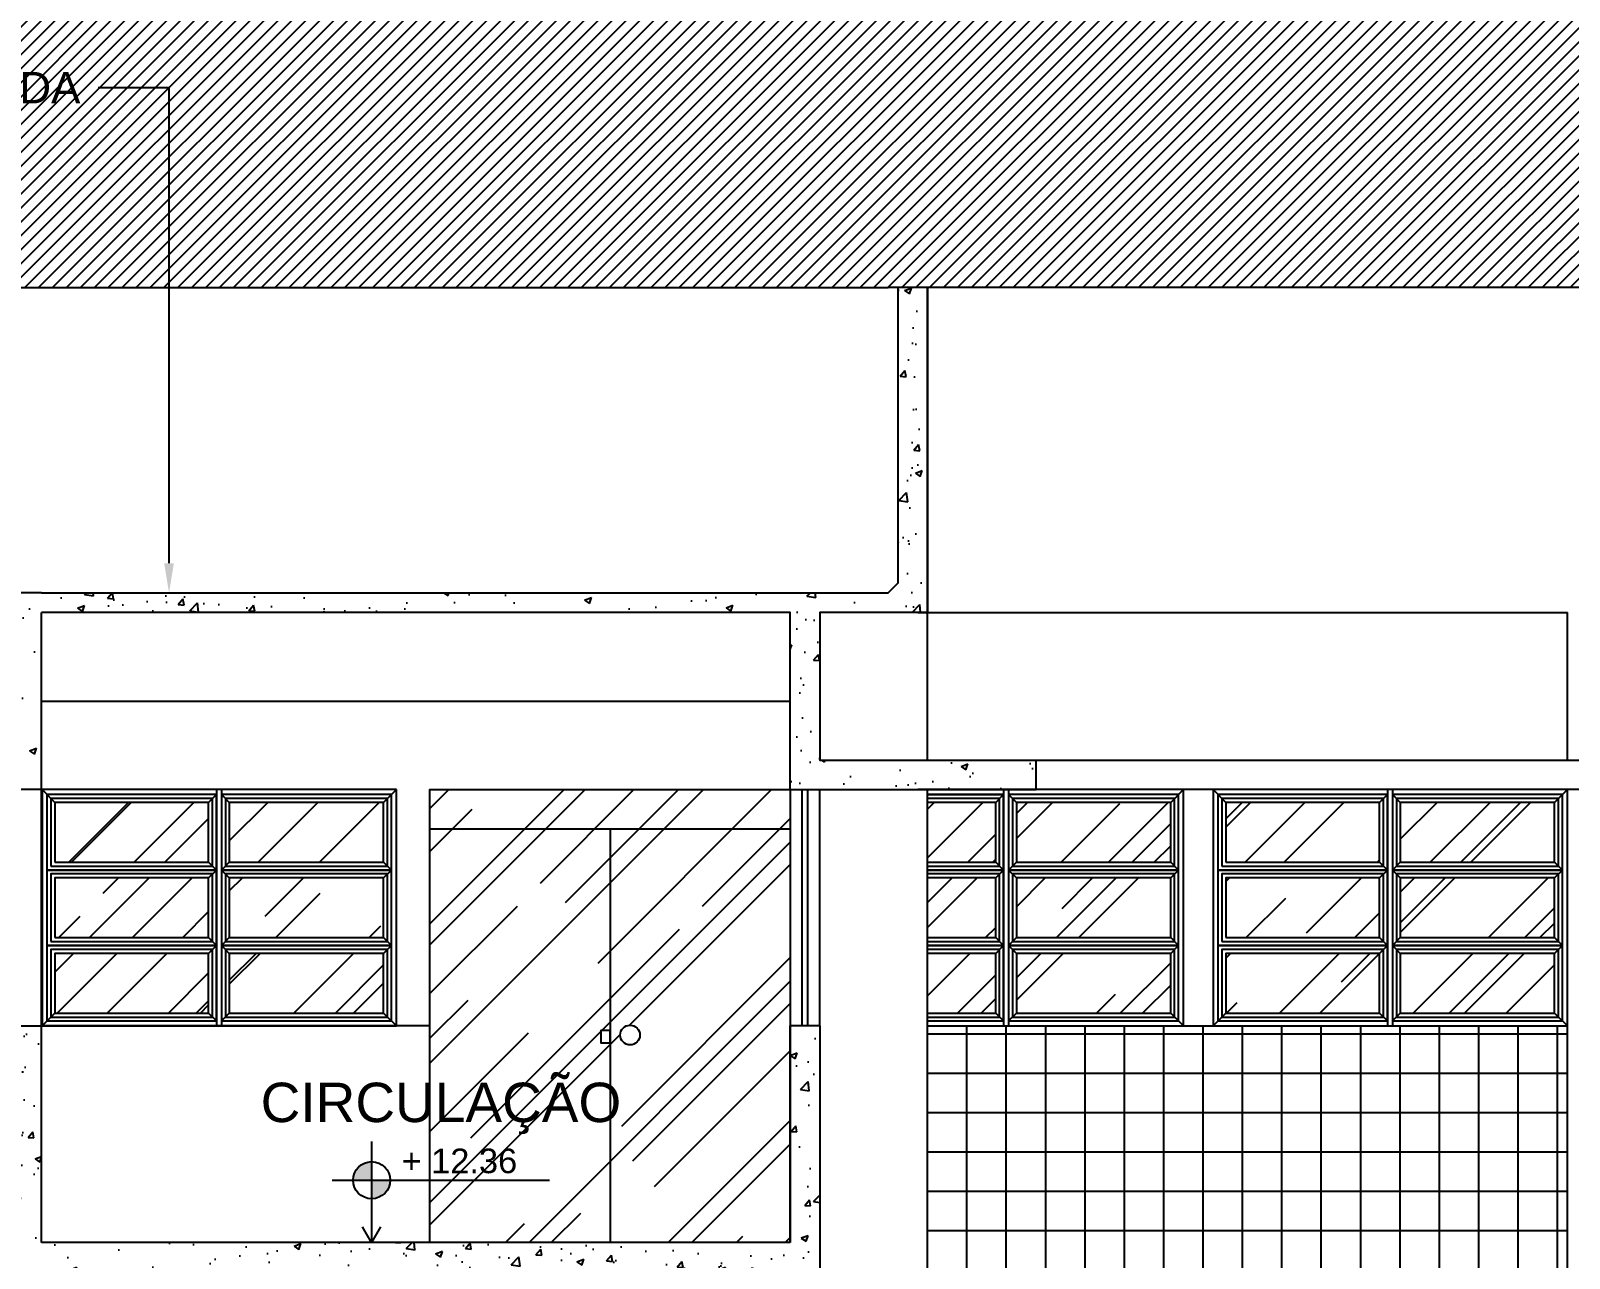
# Model space of a CAD drawing. Header units: metres. Extents: x 2440 to 5689, y 77 to 398.
# Drawn here: x 3764.38 to 3772.19, y 182.86 to 189.1 of the extents above; entities that cross this region are included whole.
import ezdxf
from ezdxf import colors
from ezdxf.entities.mleader import LeaderData, LeaderLine
from ezdxf.math import Vec2, Vec3

# ---------------------------------------------------------------- set-up
doc = ezdxf.new("R2010")
doc.units = ezdxf.units.M
doc.header["$LTSCALE"] = 7
doc.header["$MEASUREMENT"] = 0
for name, color, linetype in [('COTA DE NÍVEL', 7, 'Continuous'), ('HACHURA', 251, 'Continuous'), ('HACHURA PISOS', 250, 'Continuous'), ('PENA 01', 1, 'Continuous'), ('PENA 02', 2, 'Continuous'), ('PENA 03', 3, 'Continuous'), ('PENA 06', 6, 'Continuous'), ('TXT ESPECIFICAÇÕES', 7, 'Continuous')]:
    doc.layers.add(name, color=color, linetype=linetype)
doc.layers.add('PENA 04', color=4, linetype='Continuous', lineweight=25)
doc.layers.add('texto', color=3, linetype='Continuous', lineweight=25)
doc.styles.add('GRAF', font='GRAF.SHX')
doc.styles.add('Luana', font='arial.ttf')
doc.styles.get("Standard").update_dxf_attribs({"font": 'arial.ttf'})

# ---------------------------------------------------------------- blocks, each defined once
blk = doc.blocks.new('SDFSDF')
at = {"layer": 'HACHURA'}
h = blk.add_hatch(dxfattribs=at)
h.set_pattern_fill('AR-RROOF', color=256, scale=0.5, angle=45, style=0)
h.set_pattern_definition([(45, (-1.735000000000582, 0.06499999999999773), (0.4242640687119287, 1.131370849898476), [7.5, -1, 2.5, -0.5]), (45, (-1.441550685808165, 0.7120027047856887), (-0.8237794000823279, 0.1166726188957805), [1.5, -0.165, 3, -0.375]), (45, (-1.858743686708228, 0.5422970773009173), (1.60159685938753, 2.075358402782517), [4, -0.7, 2, -0.5])])
h.paths.add_polyline_path([(-0.9537500000005821, 1.135000000000019), (-1.735000000000582, 1.135000000000019), (-1.735000000000127, 0.8316667000001132), (-0.9537500000001273, 0.8316667000001132)])
h.paths.add_polyline_path([(-0.9537500000001273, 0.7516667000001291), (-1.735000000000127, 0.7516667000001291), (-1.735000000000582, 0.4483333300001107), (-0.9537500000005821, 0.4483333300001107)])
h.paths.add_polyline_path([(-0.9537500000005821, 0.368333330000098), (-1.735000000000582, 0.3683333300000982), (-1.735000000000582, 0.06500000000011141), (-0.9537500000005821, 0.06500000000011141)])
h.paths.add_polyline_path([(-0.06500000000050932, 0.3683333299999845), (-0.8487500000010186, 0.3683333300000982), (-0.8487500000010186, 0.06500000000011141), (-0.0650000000005091, 0.06499999999999773)])
h.paths.add_polyline_path([(-0.06500000000005435, 0.7516667000000155), (-0.8487500000005639, 0.7516667000001291), (-0.8487500000010186, 0.4483333300001107), (-0.06500000000050954, 0.448333329999997)])
h.paths.add_polyline_path([(-0.0650000000005091, 1.134999999999906), (-0.8487500000010186, 1.135000000000019), (-0.8487500000005639, 0.8316667000001132), (-0.06500000000005457, 0.8316666999999995)])
at = {"layer": 'PENA 01'}
for p, q in [((-1.774999999999636, 1.175000000000011), (-1.774999999999636, 0.02500000000011937)), ((-0.9137500000008003, 1.200000000000017), (-0.9137500000008003, 1.13686837721616e-13)), ((-0.8887500000008004, 1.200000000000017), (-0.8887500000008004, 1.13686837721616e-13)), ((-0.8887500000000728, 1.175000000000011), (-0.8887500000000728, 0.02500000000011937))]:
    blk.add_line(p, q, dxfattribs=at)
for points in [[(0, 1.199999999999903), (-1.800000000000182, 1.200000000000017), (-1.800000000000182, 1.13686837721616e-13), (0, 0)], [(-1.774999999999181, 0.7916667000001212), (-0.9137499999992542, 0.7916667000001212), (-0.913749999999709, 1.175000000000011), (-1.774999999999636, 1.175000000000011)], [(-0.888749999999618, 0.7916667000001212), (-0.02499999999918145, 0.7916667000000075), (-0.0249999999996362, 1.174999999999898), (-0.8887500000000728, 1.175000000000011)], [(-1.754999999999654, 0.8116667000001314), (-0.9337499999996908, 0.8116667000001314), (-0.9337500000001455, 1.155000000000001), (-1.755000000000109, 1.155000000000001)], [(-1.735000000000127, 0.8316667000001132), (-0.9537500000001273, 0.8316667000001132), (-0.9537500000005821, 1.135000000000019), (-1.735000000000582, 1.135000000000019)], [(-0.868750000000091, 0.8116667000001314), (-0.04499999999961801, 0.8116667000000177), (-0.04500000000007276, 1.154999999999887), (-0.8687500000005457, 1.155000000000001)], [(-0.8487500000005639, 0.8316667000001132), (-0.06500000000005457, 0.8316666999999995), (-0.06500000000050932, 1.134999999999906), (-0.8487500000010186, 1.135000000000019)], [(-1.774999999999636, 0.4083333300001186), (-0.913749999999709, 0.4083333300001186), (-0.9137499999992542, 0.7916667000001212), (-1.774999999999181, 0.7916667000001212)], [(-0.8887500000000728, 0.4083333300001186), (-0.0249999999996362, 0.4083333300000049), (-0.02499999999918145, 0.7916667000000075), (-0.888749999999618, 0.7916667000001212)], [(-1.755000000000109, 0.4283333300001004), (-0.9337500000001455, 0.4283333300001004), (-0.9337499999996908, 0.7716667000001394), (-1.754999999999654, 0.7716667000001394)], [(-1.735000000000582, 0.4483333300001107), (-0.9537500000005821, 0.4483333300001107), (-0.9537500000001273, 0.7516667000001291), (-1.735000000000127, 0.7516667000001291)], [(-0.8687500000005457, 0.4283333300001004), (-0.04500000000007276, 0.4283333299999867), (-0.04499999999961801, 0.7716667000000257), (-0.868750000000091, 0.7716667000001394)], [(-0.8487500000010186, 0.4483333300001107), (-0.06500000000050932, 0.448333329999997), (-0.06500000000005457, 0.7516667000000155), (-0.8487500000005639, 0.7516667000001291)], [(-1.774999999999636, 0.02500000000011937), (-0.913749999999709, 0.02500000000011937), (-0.913749999999709, 0.4083333300001186), (-1.774999999999636, 0.4083333300001186)], [(-0.8887500000000728, 0.02500000000011937), (-0.0249999999996362, 0.02500000000000568), (-0.0249999999996362, 0.4083333300000049), (-0.8887500000000728, 0.4083333300001186)], [(-1.755000000000109, 0.04500000000010118), (-0.9337500000001455, 0.04500000000010118), (-0.9337500000001455, 0.3883333300001084), (-1.755000000000109, 0.3883333300001084)], [(-1.735000000000582, 0.06500000000011141), (-0.9537500000005821, 0.06500000000011141), (-0.9537500000005821, 0.3683333300000982), (-1.735000000000582, 0.3683333300000982)], [(-0.8687500000005457, 0.04500000000010118), (-0.04500000000007276, 0.04499999999998749), (-0.04500000000007276, 0.3883333299999947), (-0.8687500000005457, 0.3883333300001084)], [(-0.8487500000010186, 0.06500000000011141), (-0.06500000000050932, 0.06499999999999773), (-0.06500000000050932, 0.3683333299999845), (-0.8487500000010186, 0.3683333300000982)]]:
    blk.add_lwpolyline(points, close=True, dxfattribs=at)
for points in [[(-1.800000000000182, 1.200000000000102), (-1.735000000000582, 1.135000000000019)], [(-0.913749999999709, 1.175000000000011), (-1.774999999999636, 1.175000000000011), (-1.774999999999636, 0.02500000000011937), (-0.913749999999709, 0.02500000000011937)], [(-1.774999999999636, 0.02500000000011937), (-0.913749999999709, 0.02500000000011937), (-0.913749999999709, 1.175000000000011), (-1.774999999999636, 1.175000000000011)], [(-0.9537500000005821, 1.135000000000019), (-0.913749999999709, 1.175000000000011)], [(-0.8887500000000728, 0.02500000000011937), (-0.0249999999996362, 0.02500000000000568), (-0.0249999999996362, 1.174999999999898), (-0.8887500000000728, 1.175000000000011)], [(-0.8887500000000728, 1.175000000000011), (-0.8487500000010186, 1.135000000000019)], [(-0.06500000000050932, 1.134999999999906), (0, 1.199999999999989)], [(-0.9537500000001273, 0.8316667000001132), (-0.9137499999992542, 0.7916667000001212)], [(-0.9537500000001273, 0.7516667000001291), (-0.9137499999992542, 0.7916667000001212)], [(-0.8487500000005639, 0.8316667000001132), (-0.888749999999618, 0.7916667000001212)], [(-0.888749999999618, 0.7916667000001212), (-0.8487500000005639, 0.7516667000001291)], [(-0.06500000000005457, 0.8316666999999995), (-0.02499999999918145, 0.7916667000000075)], [(-0.06500000000005457, 0.7516667000000155), (-0.02499999999918145, 0.7916667000000075)], [(-0.9537500000005821, 0.4483333300001107), (-0.913749999999709, 0.4083333300001186)], [(-0.9537500000005821, 0.3683333300000982), (-0.913749999999709, 0.4083333300001186)], [(-0.8487500000010186, 0.4483333300001107), (-0.8887500000000728, 0.4083333300001186)], [(-0.8887500000000728, 0.4083333300001186), (-0.8487500000010186, 0.3683333300000982)], [(-0.06500000000050932, 0.448333329999997), (-0.0249999999996362, 0.4083333300000049)], [(-0.06500000000050932, 0.3683333299999845), (-0.0249999999996362, 0.4083333300000049)], [(-1.735000000000582, 0.06500000000011141), (-1.800000000000182, 0)], [(-0.9537500000005821, 0.06500000000011141), (-0.913749999999709, 0.02500000000011937)], [(-0.8487500000010186, 0.06500000000011141), (-0.8887500000000728, 0.02500000000011937)], [(-0.06500000000050932, 0.06499999999999773), (0, -8.526512829121202e-14)]]:
    blk.add_lwpolyline(points, dxfattribs=at)
blk = doc.blocks.new('NIV02')
h = blk.add_hatch(color=256)
h.paths.add_polyline_path([(-43.08798214372393, -49.02922773002917, 0.4142135623730951), (-44.59234559443733, -50.53359118074257), (-43.08798214372393, -50.53359118074257)])
h.paths.add_polyline_path([(-43.08798214372393, -52.03795463145597, 0.4142135623730951), (-41.58361869301053, -50.53359118074257), (-43.08798214372393, -50.53359118074257)])
for p, q in [((-43.08798214372393, -47.3822175101738), (-43.08798214372393, -55.57883228363895)), ((-46.27430931333186, -50.53359118074257), (-28.67982759653792, -50.53359118074257))]:
    blk.add_line(p, q)
blk.add_lwpolyline([(-42.35976431650299, -54.31752200791485), (-43.08798214372393, -55.57883228363895), (-43.81619997094488, -54.31752200791485)])
blk.add_circle((-43.08798214372393, -50.53359118074257), 1.504363450713398)
at = {"style": 'GRAF'}
blk.add_attdef('ELEV', (-40.66293629551796, -49.96256487468508), '', height=1.261310275724094, dxfattribs=at)

msp = doc.modelspace()

# ---------------------------------------------------------------- hatches: boundary and pattern name
at = {"layer": 'HACHURA', "true_color": 0x86cacb}
h = msp.add_hatch(dxfattribs=at)
h.set_pattern_fill('LINE,_I', color=133, scale=0.4, angle=45, style=2, double=1)
h.set_pattern_definition([(45, (0, 65.25836661376752), (-0.03535533905932738, 0.03535533905932738), [])])
h.paths.add_polyline_path([(3780.181978139726, 196.6726890729193), (3780.431978139726, 196.6726890729193), (3784.181978139726, 196.6726890729193), (3784.431978139726, 196.6726890729193), (3788.181978139726, 196.6726890729193), (3788.431978139726, 196.6726890729192), (3788.431978139726, 187.7926890729192), (3800.880155672468, 187.7926890729192), (3800.880155672468, 198.8447879800715), (3749.352201125784, 198.8447879800715), (3749.352201125784, 187.7926890729192), (3780.181978139726, 187.7926890729192)])
h.paths.add_polyline_path([(3807.871821061993, 198.8447879800715), (3800.880155672468, 198.8447879800715), (3800.880155672468, 185.3926890729193), (3801.531978139725, 185.3926890729193), (3801.531978139725, 185.2426890729192), (3800.880155672468, 185.2426890729192), (3800.880155672468, 182.1326890729196), (3801.531978139725, 182.1326890729196), (3801.531978139725, 181.9826890729195), (3800.880155672468, 181.9826890729195), (3800.880155672468, 179.5426890729194), (3801.868417977172, 179.5426890729194), (3801.868417977172, 179.7645856503873, -0.4142135623730961), (3801.774143863867, 179.8588597636924, -1), (3801.962692090477, 179.8588597636924, -0.4142135623730961), (3801.868417977172, 179.7645856503873), (3801.868417977172, 179.5426890729194), (3803.301704329441, 179.5426890729194), (3803.301704329441, 179.3826890729194), (3803.479647856799, 179.3826890729194), (3803.479647856799, 179.5426890729194), (3804.471809351835, 179.5426890729194), (3804.471809351835, 179.3726890729194), (3804.771809351835, 179.3726890729194), (3804.771809351835, 179.1926890729194), (3805.071809351835, 179.1926890729194), (3805.071809351835, 179.0126890729194), (3805.371809351836, 179.0126890729194), (3805.371809351836, 178.8326890729194), (3805.671809351835, 178.8326890729194), (3805.671809351835, 178.8126890729194), (3805.671809351835, 178.7126890729194), (3806.635350813645, 178.7126890729194), (3806.635350813645, 178.9345856503875, -0.4142135623730969), (3806.54107670034, 179.0288597636925, -1), (3806.72962492695, 179.0288597636925, -0.4142135623730961), (3806.635350813645, 178.9345856503875), (3806.635350813645, 178.7126890729194), (3807.871821061993, 178.7126890729194)])
h.paths.add_polyline_path([(3801.988477785942, 179.8606018708573), (3802.542664348015, 179.8606018708573), (3802.542664348015, 180.0520667412529), (3801.988477785942, 180.0520667412529)], flags=24)
h.paths.add_polyline_path([(3806.755389305908, 179.0304952883199), (3807.309618500996, 179.0304952883199), (3807.309618500996, 179.2220880577605), (3806.755389305908, 179.2220880577605)], flags=24)
h.paths.add_polyline_path([(3801.141593269977, 180.0558822007795), (3803.073516871615, 180.0558822007795), (3803.073516871615, 180.8013574167868), (3801.141593269977, 180.8013574167868)], flags=24)
h.paths.add_polyline_path([(3761.806556334179, 188.6410130682274), (3764.669202991751, 188.6410130682274), (3764.669202991751, 188.9707265743665), (3761.806556334179, 188.9707265743665)], flags=24)
at = {"layer": 'HACHURA'}
h = msp.add_hatch(dxfattribs=at)
h.set_pattern_fill('AR-RROOF', color=256, scale=0.5, angle=45, style=0)
h.set_pattern_definition([(45, (3765.493745517197, 182.9426890729193), (0.4242640687119287, 1.131370849898476), [7.5, -1, 2.5, -0.5]), (45, (3765.78719483139, 183.589691777705), (-0.8237794000823279, 0.1166726188957805), [1.5, -0.165, 3, -0.375]), (45, (3765.370001830489, 183.4199861502202), (1.60159685938753, 2.075358402782517), [4, -0.7, 2, -0.5])])
h.paths.add_polyline_path([(3768.234453559037, 185.2426890729193), (3766.404213155934, 185.2426890729193), (3766.404213155934, 185.0426890729193), (3768.234453559037, 185.0426890729193)])
h.paths.add_polyline_path([(3767.319333357485, 185.0426890729193), (3766.404213155934, 185.0426890729193), (3766.404213155934, 182.9426890729193), (3767.319333357485, 182.9426890729193), (3767.319333357485, 183.9561049289754), (3767.271747921555, 183.9561049289754), (3767.271747921555, 184.0192162716853), (3767.319333357485, 184.0192162716853)])
h.paths.add_polyline_path([(3768.234453559037, 185.0426890729193), (3767.319333357485, 185.0426890729193), (3767.319333357485, 182.9426890729193), (3768.234453559036, 182.9426890729193), (3768.234453559036, 184.0426890729192)])
h.paths.add_polyline_path([(3767.470979961734, 183.996338952014, -1), (3767.370979961734, 183.996338952014, -1)], flags=16)
h.paths.add_polyline_path([(3766.228297847826, 183.2604952883198), (3766.879645051099, 183.2604952883198), (3766.879645051099, 183.4520880577604), (3766.228297847826, 183.4520880577604)], flags=9)
h.paths.add_polyline_path([(3765.493745517197, 183.4209735442572), (3767.425669118835, 183.4209735442572), (3767.425669118835, 183.8331154269311), (3765.493745517197, 183.8331154269311)], flags=9)
h = msp.add_hatch(dxfattribs=at)
h.set_pattern_fill('AR-RROOF', color=256, scale=0.5, angle=45, style=0)
h.set_pattern_definition([(45, (3768.496978139726, 184.1076890729192), (0.4242640687119287, 1.131370849898476), [7.5, -1, 2.5, -0.5]), (45, (3768.790427453919, 184.7546917777049), (-0.8237794000823279, 0.1166726188957805), [1.5, -0.165, 3, -0.375]), (45, (3768.373234453019, 184.5849861502201), (1.60159685938753, 2.075358402782517), [4, -0.7, 2, -0.5])])
h.paths.add_polyline_path([(3769.383228139726, 184.4110224029193), (3769.383228139726, 184.1076890729193), (3770.166978139726, 184.1076890729192), (3770.166978139726, 184.4110224029191)])
h.paths.add_polyline_path([(3770.166978139726, 184.4910224029192), (3770.166978139727, 184.7943557729192), (3769.383228139726, 184.7943557729193), (3769.383228139726, 184.4910224029193)])
h.paths.add_polyline_path([(3769.383228139726, 185.1776890729192), (3769.383228139726, 184.8743557729193), (3770.166978139727, 184.8743557729192), (3770.166978139726, 185.1776890729191)])
h.paths.add_polyline_path([(3768.931978139722, 185.1776890729192), (3768.931978139722, 184.8743557729193), (3769.278228139727, 184.8743557729193), (3769.278228139726, 185.1776890729192)])
h.paths.add_polyline_path([(3768.931978139722, 184.4910224029193), (3769.278228139726, 184.4910224029193), (3769.278228139727, 184.7943557729193), (3768.931978139722, 184.7943557729193)])
h.paths.add_polyline_path([(3768.931978139722, 184.1076890729193), (3769.278228139726, 184.1076890729193), (3769.278228139726, 184.4110224029193), (3768.931978139722, 184.4110224029193)])
at = {"layer": 'HACHURA PISOS', "ltscale": 1.5}
h = msp.add_hatch(dxfattribs=at)
h.set_pattern_fill('_USER', color=256, scale=0.2, style=0, double=1, pattern_type=0)
h.set_pattern_definition([(0, (3768.931978139722, 182.0026890729193), (0, 0.2), []), (90, (3768.931978139722, 182.0026890729193), (-0.2, 1.224646799147353e-17), [])])
h.paths.add_polyline_path([(3772.181978139726, 184.0426890729191), (3768.931978139722, 184.0426890729191), (3768.931978139722, 182.0026890729193), (3772.181978139726, 182.0026890729194)])
h.paths.add_polyline_path([(3775.931978139725, 184.0426890729191), (3772.431978139726, 184.0426890729191), (3772.431978139726, 182.0026890729193), (3775.931978139725, 182.0026890729194)])
h.paths.add_polyline_path([(3780.181978139726, 184.0426890729191), (3776.431978139725, 184.0426890729191), (3776.431978139725, 182.0026890729193), (3780.181978139726, 182.0026890729194)])
at = {"layer": 'PENA 01'}
h = msp.add_hatch(dxfattribs=at)
h.set_pattern_fill('AR-CONC,_O', color=256, scale=0.05)
h.set_pattern_definition([(49.99999999999999, (3763.181978139724, 185.2426890729191), (0.3586300913003768, -0.03137606749129756), [0.03750000000000001, -0.4125]), (355, (3763.181978139724, 185.2426890729191), (-0.06937566680650001, 0.376096066850006), [0.03, -0.33]), (100.4514, (3763.211863979725, 185.240074402919), (0.2892546908570108, 0.3447197710304768), [0.03187009500000001, -0.350571056]), (46.18420000000002, (3763.181978139724, 185.3426890729191), (0.5336205243128223, -0.08275950716450904), [0.05624999999999999, -0.6187499999999999]), (96.6356, (3763.226446512224, 185.3357924194191), (0.4673313527743517, 0.4870589354502209), [0.047805144, -0.5258565000000001]), (351.1842, (3763.181978139724, 185.3426890729191), (0.4673309725668136, 0.4870593004626623), [0.04500000000000001, -0.4950000000000001]), (21, (3763.231978139725, 185.3176890729191), (0.2984535260592309, -0.2013094453326694), [0.03750000000000001, -0.4125]), (326.0000000000001, (3763.231978139725, 185.3176890729191), (0.1216576659607909, 0.3625750225234265), [0.03, -0.33]), (71.4514, (3763.256849256225, 185.3009132699191), (0.420111314290745, 0.1612652483549762), [0.03187009500000001, -0.350571056]), (37.50000000000001, (3763.181978139724, 185.2426890729191), (0.006079927658645335, 0.1664469269156558), [0, -0.326, 0, -0.335, 0, -0.33125]), (7.499999999999999, (3763.181978139724, 185.2426890729191), (0.1315347687210743, 0.1972058559411801), [0, -0.191, 0, -0.3185, 0, -0.12625]), (327.5, (3763.070478139724, 185.2426890729191), (0.2669112180862045, -0.01127743586718988), [0, -0.125, 0, -0.39, 0, -0.5175]), (317.5, (3763.020478139724, 185.2426890729191), (0.2915930846711931, 0.05005249116615887), [0, -0.1625, 0, -0.259, 0, -0.3675])])
h.paths.add_polyline_path([(3768.931978139721, 187.792689072919), (3768.781978139721, 187.792689072919), (3768.781978139721, 186.2926890729191), (3768.73197813972, 186.2426890729191), (3768.184453559045, 186.2426890729191), (3764.431978139723, 186.2426890729191), (3763.94003018425, 186.2426890729191), (3763.89003018425, 186.2926890729191), (3763.89003018425, 187.792689072919), (3763.740030184249, 187.792689072919), (3763.740030184249, 186.1426890729191), (3764.281978139723, 186.1426890729191), (3764.281978139723, 185.3926890729191), (3763.181978139724, 185.3926890729191), (3763.181978139724, 185.2426890729191), (3764.281978139723, 185.2426890729191), (3764.431978139723, 185.2426890729191), (3764.431978139723, 186.1426890729191), (3768.234453559037, 186.1426890729191), (3768.234453559037, 185.2426890729191), (3768.384453559037, 185.2426890729191), (3769.484453559036, 185.2426890729191), (3769.484453559036, 185.3926890729191), (3768.384453559037, 185.3926890729191), (3768.384453559037, 186.1426890729191), (3768.931978139721, 186.1426890729191)])
h = msp.add_hatch(dxfattribs=at)
h.set_pattern_fill('AR-CONC,_O', color=256, scale=0.05)
h.set_pattern_definition([(49.99999999999999, (3764.281978139722, 182.0026890729193), (0.3586300913003768, -0.03137606749129756), [0.03750000000000001, -0.4125]), (355, (3764.281978139722, 182.0026890729193), (-0.06937566680650001, 0.376096066850006), [0.03, -0.33]), (100.4514, (3764.311863979723, 182.0000744029193), (0.2892546908570108, 0.3447197710304768), [0.03187009500000001, -0.350571056]), (46.18420000000002, (3764.281978139722, 182.1026890729193), (0.5336205243128223, -0.08275950716450904), [0.05624999999999999, -0.6187499999999999]), (96.6356, (3764.326446512222, 182.0957924194193), (0.4673313527743517, 0.4870589354502209), [0.047805144, -0.5258565000000001]), (351.1842, (3764.281978139722, 182.1026890729193), (0.4673309725668136, 0.4870593004626623), [0.04500000000000001, -0.4950000000000001]), (21, (3764.331978139723, 182.0776890729193), (0.2984535260592309, -0.2013094453326694), [0.03750000000000001, -0.4125]), (326.0000000000001, (3764.331978139723, 182.0776890729193), (0.1216576659607909, 0.3625750225234265), [0.03, -0.33]), (71.4514, (3764.356849256223, 182.0609132699193), (0.420111314290745, 0.1612652483549762), [0.03187009500000001, -0.350571056]), (37.50000000000001, (3764.281978139722, 182.0026890729193), (0.006079927658645335, 0.1664469269156558), [0, -0.326, 0, -0.335, 0, -0.33125]), (7.499999999999999, (3764.281978139722, 182.0026890729193), (0.1315347687210743, 0.1972058559411801), [0, -0.191, 0, -0.3185, 0, -0.12625]), (327.5, (3764.170478139722, 182.0026890729193), (0.2669112180862045, -0.01127743586718988), [0, -0.125, 0, -0.39, 0, -0.5175]), (317.5, (3764.120478139722, 182.0026890729193), (0.2915930846711931, 0.05005249116615887), [0, -0.1625, 0, -0.259, 0, -0.3675])])
h.paths.add_polyline_path([(3768.384453559036, 184.0426890729192), (3768.234453559036, 184.0426890729192), (3768.234453559036, 182.9426890729193), (3764.431978139723, 182.9426890729193), (3764.431978139723, 184.0426890729192), (3764.281978139723, 184.0426890729192), (3764.281978139722, 182.0026890729193), (3764.431978139723, 182.0026890729193), (3764.431978139723, 182.7826890729193), (3768.234453559036, 182.7826890729193), (3768.234453559036, 182.0026890729193), (3768.384453559037, 182.0026890729193)])

# ---------------------------------------------------------------- linework, layer by layer
at = {"layer": 'HACHURA'}
for p, q in [((3766.404213155934, 184.0426890729191), (3764.431978139723, 184.0426890729193)), ((3768.931978139722, 184.0426890729191), (3772.181978139728, 184.0426890729191))]:
    msp.add_line(p, q, dxfattribs=at)
at = {"layer": 'PENA 01'}
for p, q in [((3769.318228139726, 185.2426890729192), (3769.318228139726, 184.0426890729193)), ((3769.343228139726, 185.2426890729192), (3769.343228139726, 184.0426890729193)), ((3769.343228139727, 185.2176890729192), (3769.343228139727, 184.0676890729193)), ((3768.234453559037, 185.0426890729193), (3766.404213155934, 185.0426890729193)), ((3767.319333357485, 185.0426890729193), (3767.319333357485, 182.9426890729193))]:
    msp.add_line(p, q, dxfattribs=at)
for points in [[(3766.404213155934, 182.9426890729193), (3766.404213155934, 185.2426890729193), (3768.234453559037, 185.2426890729193), (3768.234453559036, 182.9426890729193)], [(3768.931978139722, 184.0426890729192), (3770.231978139727, 184.0426890729192), (3770.231978139727, 185.2426890729191), (3768.88197813973, 185.2426890729191)], [(3769.318228139727, 185.2176890729192), (3768.931978139722, 185.2176890729192)], [(3768.931978139722, 184.0676890729193), (3769.318228139727, 184.0676890729193), (3769.318228139727, 185.2176890729192), (3768.931978139722, 185.2176890729192)], [(3768.931978139722, 184.8343557729193), (3769.318228139728, 184.8343557729193), (3769.318228139727, 185.2176890729192), (3768.931978139722, 185.2176890729192)], [(3768.931978139722, 185.2176890729191), (3769.318228139726, 185.2176890729192)], [(3769.278228139726, 185.1776890729192), (3769.318228139727, 185.2176890729192)], [(3769.343228139727, 184.0676890729193), (3770.206978139727, 184.0676890729192), (3770.206978139727, 185.2176890729191), (3769.343228139727, 185.2176890729192)], [(3769.343228139727, 185.2176890729192), (3769.383228139726, 185.1776890729192)], [(3770.166978139726, 185.1776890729191), (3770.231978139727, 185.2426890729191)], [(3768.931978139722, 184.8543557729193), (3769.298228139727, 184.8543557729193), (3769.298228139727, 185.1976890729192), (3768.931978139722, 185.1976890729192)], [(3768.931978139722, 184.8743557729193), (3769.278228139727, 184.8743557729193), (3769.278228139726, 185.1776890729192), (3768.931978139722, 185.1776890729192)], [(3768.931978139722, 184.4510224029193), (3769.318228139727, 184.4510224029193), (3769.318228139728, 184.8343557729193), (3768.931978139722, 184.8343557729193)], [(3768.931978139722, 184.4710224029193), (3769.298228139727, 184.4710224029193), (3769.298228139727, 184.8143557729193), (3768.931978139722, 184.8143557729193)], [(3769.278228139727, 184.8743557729193), (3769.318228139728, 184.8343557729193)], [(3769.278228139727, 184.7943557729193), (3769.318228139728, 184.8343557729193)], [(3769.383228139726, 184.8743557729193), (3769.343228139727, 184.8343557729193)], [(3769.343228139727, 184.8343557729193), (3769.383228139726, 184.7943557729193)], [(3770.166978139727, 184.8743557729192), (3770.206978139728, 184.8343557729192)], [(3770.166978139727, 184.7943557729192), (3770.206978139728, 184.8343557729192)], [(3768.931978139722, 184.4910224029193), (3769.278228139726, 184.4910224029193), (3769.278228139727, 184.7943557729193), (3768.931978139722, 184.7943557729193)], [(3768.931978139722, 184.0676890729193), (3769.318228139727, 184.0676890729193), (3769.318228139727, 184.4510224029193), (3768.931978139722, 184.4510224029193)], [(3768.931978139722, 184.0876890729193), (3769.298228139727, 184.0876890729193), (3769.298228139727, 184.4310224029193), (3768.931978139722, 184.4310224029193)], [(3769.278228139726, 184.4910224029193), (3769.318228139727, 184.4510224029193)], [(3769.278228139726, 184.4110224029193), (3769.318228139727, 184.4510224029193)], [(3769.383228139726, 184.4910224029193), (3769.343228139727, 184.4510224029193)], [(3769.343228139727, 184.4510224029193), (3769.383228139726, 184.4110224029193)], [(3770.166978139726, 184.4910224029192), (3770.206978139727, 184.4510224029192)], [(3770.166978139726, 184.4110224029191), (3770.206978139727, 184.4510224029192)], [(3768.931978139722, 184.1076890729193), (3769.278228139726, 184.1076890729193), (3769.278228139726, 184.4110224029193), (3768.931978139722, 184.4110224029193)], [(3769.278228139726, 184.1076890729193), (3769.318228139727, 184.0676890729193)], [(3769.383228139726, 184.1076890729193), (3769.343228139727, 184.0676890729193)], [(3770.166978139726, 184.1076890729192), (3770.231978139727, 184.0426890729191)], [(3768.931978139722, 184.0676890729193), (3769.318228139727, 184.0676890729193)]]:
    msp.add_lwpolyline(points, dxfattribs=at)
for points in [[(3769.343228139727, 184.8343557729193), (3770.206978139728, 184.8343557729192), (3770.206978139727, 185.2176890729191), (3769.343228139727, 185.2176890729192)], [(3769.363228139727, 184.8543557729193), (3770.186978139727, 184.8543557729192), (3770.186978139727, 185.197689072919), (3769.363228139726, 185.1976890729192)], [(3769.383228139726, 184.8743557729193), (3770.166978139727, 184.8743557729192), (3770.166978139726, 185.1776890729191), (3769.383228139726, 185.1776890729192)], [(3769.343228139727, 184.4510224029193), (3770.206978139727, 184.4510224029192), (3770.206978139728, 184.8343557729192), (3769.343228139727, 184.8343557729193)], [(3769.363228139726, 184.4710224029193), (3770.186978139727, 184.4710224029191), (3770.186978139727, 184.8143557729192), (3769.363228139727, 184.8143557729193)], [(3769.383228139726, 184.4910224029193), (3770.166978139726, 184.4910224029192), (3770.166978139727, 184.7943557729192), (3769.383228139726, 184.7943557729193)], [(3769.343228139727, 184.0676890729193), (3770.206978139727, 184.0676890729192), (3770.206978139727, 184.4510224029192), (3769.343228139727, 184.4510224029193)], [(3769.363228139726, 184.0876890729193), (3770.186978139727, 184.0876890729191), (3770.186978139727, 184.4310224029192), (3769.363228139726, 184.4310224029193)], [(3769.383228139726, 184.1076890729193), (3770.166978139726, 184.1076890729192), (3770.166978139726, 184.4110224029191), (3769.383228139726, 184.4110224029193)], [(3767.319333357485, 184.0192162716853), (3767.271747921555, 184.0192162716853), (3767.271747921555, 183.9561049289754), (3767.319333357485, 183.9561049289754)]]:
    msp.add_lwpolyline(points, close=True, dxfattribs=at)
msp.add_circle((3767.420979961734, 183.996338952014), 0.05, dxfattribs=at)
at = {"layer": 'PENA 02'}
for p, q in [((3763.89003018425, 187.792689072919), (3768.731978139729, 187.7926890729192)), ((3780.181978139726, 187.7926890729192), (3768.731978139729, 187.7926890729192)), ((3768.881978139729, 186.1426890729191), (3772.181978139726, 186.1426890729191)), ((3772.181978139726, 185.3926890729194), (3772.181978139726, 186.1426890729191)), ((3764.431978139723, 184.0426890729192), (3764.431978139723, 185.2426890729191)), ((3768.234453559037, 185.2426890729191), (3768.234453559036, 184.0426890729192)), ((3768.384453559036, 184.0426890729192), (3768.384453559037, 185.2426890729191)), ((3772.181978139726, 179.3826890729194), (3772.181978139726, 185.2426890729193))]:
    msp.add_line(p, q, dxfattribs=at)
at = {"layer": 'PENA 03', "ltscale": 1.5}
for p, q in [((3768.294453559036, 184.0426890729192), (3768.294453559036, 185.2426890729191)), ((3768.3244535590356, 184.0426890729192), (3768.3244535590356, 185.2426890729191))]:
    msp.add_line(p, q, dxfattribs=at)
msp.add_lwpolyline([(3769.434453559044, 185.3926890729194), (3772.26695355904, 185.3926890729194), (3772.26695355904, 185.2426890729193), (3769.434453559044, 185.2426890729193)], dxfattribs=at)
at = {"layer": 'PENA 04', "ltscale": 1.5}
for p, q in [((3768.931978139722, 185.3926890729191), (3768.931978139722, 187.7926890729192)), ((3764.431978139723, 185.6926890729191), (3768.234453559037, 185.6926890729191)), ((3768.931978139722, 179.3826890729194), (3768.931978139722, 185.2426890729191))]:
    msp.add_line(p, q, dxfattribs=at)
at = {"layer": 'PENA 06'}
for p, q in [((3768.931978139721, 187.792689072919), (3768.781978139721, 187.792689072919)), ((3764.431978139723, 186.2426890729191), (3768.184453559045, 186.2426890729191)), ((3769.484453559036, 185.2426890729191), (3769.484453559036, 185.3926890729191)), ((3764.431978139723, 185.2426890729191), (3764.281978139723, 185.2426890729191)), ((3768.234453559037, 185.2426890729191), (3768.384453559037, 185.2426890729191)), ((3764.281978139724, 184.0426890729192), (3764.431978139723, 184.0426890729192)), ((3764.431978139723, 182.9426890729193), (3764.431978139723, 184.0426890729192)), ((3768.234453559036, 182.9426890729193), (3768.234453559036, 184.0426890729192)), ((3768.384453559036, 184.0426890729192), (3768.234453559036, 184.0426890729192)), ((3768.384453559036, 184.0426890729192), (3768.384453559037, 182.0026890729193)), ((3768.234453559036, 182.9426890729193), (3764.431978139723, 182.9426890729193))]:
    msp.add_line(p, q, dxfattribs=at)
for points in [[(3764.431978139723, 186.2426890729191), (3763.94003018425, 186.2426890729191), (3763.89003018425, 186.2926890729191), (3763.89003018425, 187.792689072919)], [(3768.184453559045, 186.2426890729191), (3768.73197813972, 186.2426890729191), (3768.781978139721, 186.2926890729191), (3768.781978139721, 187.792689072919)], [(3768.931978139721, 187.792689072919), (3768.931978139721, 186.1426890729191), (3768.384453559037, 186.1426890729191), (3768.384453559037, 185.3926890729191), (3769.484453559036, 185.3926890729191)], [(3764.431978139723, 185.2426890729191), (3764.431978139723, 186.1426890729191)], [(3768.234453559037, 185.2426890729191), (3768.234453559037, 186.1426890729191), (3764.431978139723, 186.1426890729191)], [(3768.384453559037, 185.2426890729191), (3769.484453559036, 185.2426890729191)]]:
    msp.add_lwpolyline(points, dxfattribs=at)

# ---------------------------------------------------------------- block references
at = {"layer": 'COTA DE NÍVEL', "ltscale": 0.05}
ref = msp.add_blockref('NIV02', (3768.808458771321, 186.4256539971112), dxfattribs=dict(at, xscale=0.06266711229946524, yscale=0.06266711229946524, zscale=0.06266711229946524))
ref.add_attrib('ELEV', '+ 12.36', (3766.260229976066, 183.2946443333402), dxfattribs={"layer": '0', "height": 0.125, "style": 'Luana'})
at = {"layer": 'PENA 01'}
for p in [(3766.234213155934, 184.0426890729192), (3772.181978139728, 184.0426890729192)]:
    msp.add_blockref('SDFSDF', p, dxfattribs=at)

# ---------------------------------------------------------------- texts
at = {"layer": 'texto', "color": 2, "ltscale": 0.05, "insert": (3766.460389446256, 183.6233609930975), "char_height": 0.2, "width": 1.934, "attachment_point": 5, "style": 'Luana'}
msp.add_mtext('CIRCULAÇÃO', dxfattribs=at)

# ---------------------------------------------------------------- leaders
at = {"layer": 'TXT ESPECIFICAÇÕES', "ltscale": 0.05}
ml = msp.add_multileader_mtext('Standard', dxfattribs=at)
ml.set_content('LAJE IMPERMEABILIZADA', color=256)
ml.set_leader_properties()
ml.build(insert=Vec2(0, 0))
ml.multileader.update_dxf_attribs({"dogleg_length": 0.36, "arrow_head_size": 0.15})
ctx = ml.context
ctx.base_point, ctx.char_height, ctx.arrow_head_size, ctx.landing_gap_size, ctx.plane_origin = Vec3(3761.772927411942, 188.8070157967403), 0.16, 0.15, 0.09, Vec3(3764.111010523389, 192.5260606040503)
ctx.text_align_type = 2
notes = []
notes.append((ctx, [(1, (1, 1, 0), (3765.079202991751, 188.8070157967403), (-1, 0), 0.36, [(0, [(3765.079202991751, 186.2426890729191)], 0, [])])]))
ctx.mtext.insert, ctx.mtext.alignment, ctx.mtext.flow_direction = Vec3(3764.629202991751, 188.8883800532205), 3, 5
for ctx, leaders in notes:
    for number, flags, end, landing, length, lines in leaders:
        leader = LeaderData()
        leader.index, (leader.has_last_leader_line, leader.has_dogleg_vector, leader.attachment_direction) = number, flags
        leader.last_leader_point, leader.dogleg_vector, leader.dogleg_length = Vec3(end), Vec3(landing), length
        for number, points, colour, breaks in lines:
            line = LeaderLine()
            line.index, line.vertices, line.color, line.breaks = number, Vec3.list(points), colors.encode_raw_color(colour), breaks
            leader.lines.append(line)
        ctx.leaders.append(leader)

doc.saveas('drawing.dxf')
